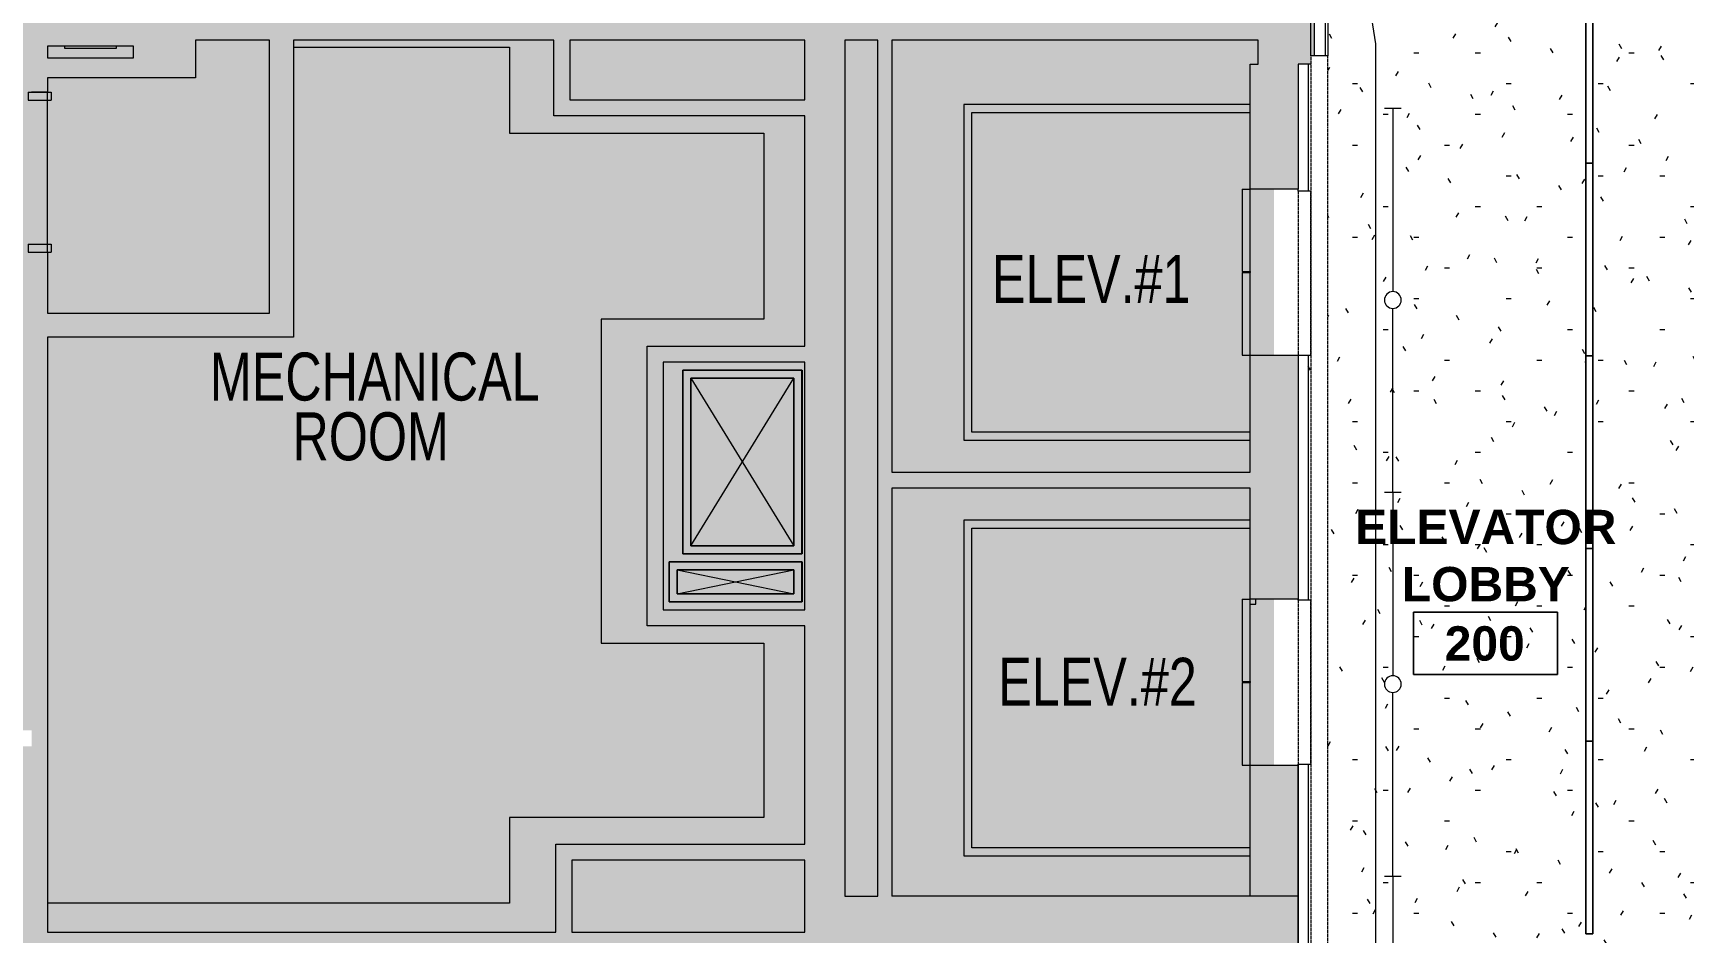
# Model space of a CAD drawing. Header units: inches. Extents: x -24 to 3083, y 122 to 13691.
# Drawn here: x 1367.6 to 1780.2, y 12766.9 to 12991.9 of the extents above; entities that cross this region are included whole.
import ezdxf

# ---------------------------------------------------------------- set-up
doc = ezdxf.new("R2010")
doc.units = ezdxf.units.IN
doc.header["$MEASUREMENT"] = 0
doc.linetypes.add('X2$0$Overhead', pattern=[0.15625, 0.09375, -0.0625])
for name, color, linetype, lineweight in [('X2$0$A-AREA-IDEN', 2, 'Continuous', 9), ('X2$0$A-CLNG', 13, 'Continuous', 13), ('X2$0$A-CLNG-PATT', 13, 'Continuous', 13), ('X2$0$A-DETL', 90, 'Continuous', 13), ('X2$0$A-DETL-GENF', 92, 'Continuous', 9), ('X2$0$A-DETL-MEDM', 33, 'Continuous', 13), ('X2$0$A-DOOR', 31, 'Continuous', 13), ('X2$0$A-DOOR-FRAM', 31, 'Continuous', 20), ('X2$0$A-GENM', 13, 'Continuous', 13), ('X2$0$A-Plmb', 7, 'Continuous', 9), ('X2$0$A-WALL', 113, 'Continuous', 13), ('X2$0$A-WALL-PATT', 111, 'Continuous', 13), ('X2$0$E-LITE-EQPM', 33, 'Continuous', 9), ('X2$0$I-WALL', 2, 'Continuous', 9), ('X2$0$Plaza America BA02$0$17', 7, 'Continuous', 9), ('X2$0$Plaza America BA02$0$51', 7, 'Continuous', 9), ('X2$0$Plaza America BA02$0$9', 7, 'Continuous', 9), ('X2$0$Plaza America_Tower 1_2nd Floor -REVIT_dwg', 8, 'Continuous', 9), ('X2$0$Q-SPCQ', 91, 'Continuous', 9)]:
    doc.layers.add(name, color=color, linetype=linetype, lineweight=lineweight)
doc.styles.add('X2$0$Arial', font='arial.ttf', dxfattribs={"width": 0.75, "height": 12})
doc.styles.add('X2$0$Swis721 Lt BT_B', font='', dxfattribs={"height": 8.583975})
doc.styles.get('X2$0$Swis721 Lt BT_B').set_extended_font_data('Swis721 Lt BT', bold=True)
pattern_1 = [(0, (0, 0), (30.72, 7.68), [1.267, -21.773, 1.267, -21.773, -122.88]), (0, (0, 0), (30.72, 7.68), [-46.08, 1.267, -44.813, 1.267, -21.773, -53.76]), (0, (0, 0), (30.72, 7.68), [-115.2, 1.267, -14.093, 1.267, -37.133]), (120, (11.52, 3.84), (-22.0110751, 22.7643004), [1.267, -21.773, 1.267, -21.773, -122.88]), (120, (11.52, 3.84), (-22.0110751, 22.7643004), [-46.08, 1.267, -44.813, 1.267, -21.773, -53.76]), (120, (11.52, 3.84), (-22.0110751, 22.7643004), [-115.2, 1.267, -14.093, 1.267, -37.133]), (240, (15.36, 19.2), (-8.7089249, -30.4443004), [1.267, -21.773, 1.267, -21.773, -122.88]), (240, (15.36, 19.2), (-8.7089249, -30.4443004), [-46.08, 1.267, -44.813, 1.267, -21.773, -53.76]), (240, (15.36, 19.2), (-8.7089249, -30.4443004), [-115.2, 1.267, -14.093, 1.267, -37.133])]

# ---------------------------------------------------------------- blocks, each defined once
blk = doc.blocks.new('X2$0$Plaza America_Tower 1_2nd Floor -REVIT_dwg-5250115-FIRST FLOOR')
at = {"layer": 'X2$0$A-Plmb', "color": 253, "flags": 128}
blk.add_lwpolyline([(26317.09, 12988.61), (26317.09, 12988.11), (26330.06, 12988.11), (26330.06, 12988.61)], dxfattribs=at)
at = {"layer": 'X2$0$Plaza America BA02$0$17', "color": 253}
for p, q in [((26473.57, 12905.62), (26499.32, 12863.65)), ((26470.19, 12857.65), (26499.32, 12851.66))]:
    blk.add_line(p, q, dxfattribs=at)
at = {"layer": 'X2$0$Plaza America BA02$0$17', "color": 253, "flags": 128}
for points in [[(26501.32, 12907.61), (26471.57, 12907.61), (26471.57, 12861.65), (26501.32, 12861.65)], [(26501.32, 12859.65), (26468.19, 12859.65), (26468.19, 12849.66), (26501.32, 12849.66)]]:
    blk.add_lwpolyline(points, close=True, dxfattribs=at)
for points in [[(26473.57, 12863.65), (26499.32, 12905.62), (26473.57, 12905.62), (26473.57, 12863.65), (26499.32, 12863.65), (26499.32, 12905.62)], [(26470.19, 12851.66), (26499.32, 12857.65), (26470.19, 12857.65), (26470.19, 12851.66), (26499.32, 12851.66), (26499.32, 12857.65)]]:
    blk.add_lwpolyline(points, dxfattribs=at)
at = {"layer": 'X2$0$Plaza America BA02$0$9', "color": 253}
blk.add_line((26543.82, 12788.15), (26543.82, 12828.12), dxfattribs=at)
at = {"layer": 'X2$0$Plaza America BA02$0$9', "color": 253, "flags": 128}
for points in [[(26613.35, 12974), (26541.82, 12974), (26541.82, 12932.03), (26541.82, 12890.07), (26613.35, 12890.07)], [(26543.82, 12892.06), (26543.82, 12932.03), (26543.82, 12972), (26608.81, 12972), (26613.31, 12972), (26613.31, 12953.02)], [(26613.31, 12911.05), (26613.31, 12892.06), (26608.81, 12892.06), (26543.82, 12892.06)], [(26613.35, 12870.08), (26541.82, 12870.08), (26541.82, 12828.12), (26541.82, 12786.15), (26613.35, 12786.15)], [(26543.82, 12828.12), (26543.82, 12868.08), (26608.81, 12868.08), (26613.31, 12868.08), (26613.31, 12849.1)], [(26613.31, 12849.1), (26614.81, 12849.1), (26614.81, 12850.36)], [(26613.31, 12807.13), (26613.31, 12788.15), (26608.81, 12788.15), (26543.82, 12788.15)]]:
    blk.add_lwpolyline(points, dxfattribs=at)
at = {"layer": 'X2$0$Plaza America BA02$0$51', "char_height": 12, "attachment_point": 1, "line_spacing_factor": 0.938532, "style": 'X2$0$Arial'}
for s, insert, width in [('ELEV.#1', (26548.83, 12936.4), 58.5608), ('MECHANICAL', (26353.38, 12911.98), 97.2109), ('ROOM', (26374.02, 12897.04), 46.1166), ('ELEV.#2', (26550.39, 12835.68), 58.5608)]:
    blk.add_mtext(s, dxfattribs=dict(at, insert=insert, width=width))
blk = doc.blocks.new('X2$0$Single Flush - OTJ_SOLIDFLUSH_ALUM-4757540-FIRST FLOOR')
at = {"layer": 'X2$0$A-DOOR-FRAM', "color": 8}
for p, q in [((-20, -2.875), (-20, 2.875)), ((-20, 2.875), (-18, 2.875)), ((-18, -2.875), (-18, 2.875)), ((18.000004, -2.875), (18.000004, 2.875)), ((18.000004, 2.875), (20.000004, 2.875)), ((20.000004, -2.875), (20.000004, 2.875)), ((-20, -2.875), (-18, -2.875)), ((18.000004, -2.875), (20.000004, -2.875))]:
    blk.add_line(p, q, dxfattribs=at)
blk = doc.blocks.new('X2$0$Elevator Door-Center _1_ - 41_-5274521-FIRST FLOOR')
at = {"layer": 'X2$0$Q-SPCQ'}
for p, q in [((-4.03, 8), (-24.65, 8)), ((-24.65, 8), (-24.65, 6)), ((-24.65, 6), (-4.03, 6)), ((-4.03, 8), (-4.03, 6)), ((16.85, 8), (-3.78, 8)), ((-3.78, 8), (-3.78, 6)), ((-3.78, 6), (16.85, 6)), ((16.85, 8), (16.85, 6))]:
    blk.add_line(p, q, dxfattribs=at)
blk = doc.blocks.new('X2$0$Opening-Door - 96_ x 41_-5309854-FIRST FLOOR')
at = {"layer": 'X2$0$A-DETL-GENF', "linetype": 'X2$0$Overhead'}
for p, q in [((20.18, 1.56), (-20.82, 1.56)), ((-20.82, -1.56), (20.18, -1.56))]:
    blk.add_line(p, q, dxfattribs=at)
at = {"layer": 'X2$0$A-DETL-MEDM', "lineweight": 20}
for p, q in [((-20.82, 1.56), (-20.82, -1.56)), ((20.18, -1.56), (20.18, 1.56))]:
    blk.add_line(p, q, dxfattribs=at)
blk = doc.blocks.new('X2$0$Opening-Door - 102 x 245-5279857-FIRST FLOOR')
at = {"layer": 'X2$0$A-DETL-GENF', "linetype": 'X2$0$Overhead'}
for p, q in [((122.18, 2.13), (-122.82, 2.13)), ((-122.82, -2.12), (122.18, -2.12))]:
    blk.add_line(p, q, dxfattribs=at)
at = {"layer": 'X2$0$A-DETL-MEDM', "lineweight": 20}
for p, q in [((-122.82, 2.13), (-122.82, -2.12)), ((122.18, -2.12), (122.18, 2.13))]:
    blk.add_line(p, q, dxfattribs=at)
blk = doc.blocks.new('X2$0$Lighting-Recessed-Axis-Sculpt - SCR-B4-300-80-35-F-4-V5-FIRST FLOOR')
at = {"layer": 'X2$0$A-DETL-GENF'}
for p, q in [((24.085, 0.875), (-24.085, 0.875)), ((-24.085, 0.875), (-24.085, -0.875)), ((-24.085, 0.875), (24.085, 0.875)), ((-24.085, -0.875), (-24.085, 0.875)), ((24.085, -0.875), (24.085, 0.875)), ((24.085, 0.875), (24.085, -0.875)), ((-24.085, -0.875), (24.085, -0.875)), ((24.085, -0.875), (-24.085, -0.875))]:
    blk.add_line(p, q, dxfattribs=at)
blk = doc.blocks.new('X2$0$Strip Lighting Fixtures - 8_ COVE LIGHT-5330250-FIRST FLOOR')
at = {"layer": 'X2$0$A-DETL-GENF'}
for p, q in [((0, 2.09375), (0, -2.09375)), ((96, 2.09375), (96, -2.09375)), ((0, 0), (45.90625, 0)), ((96, 0), (50.09375, 0))]:
    blk.add_line(p, q, dxfattribs=at)
blk.add_circle((48, 0), 2.09375, dxfattribs=at)
blk = doc.blocks.new('X2$0$Strip Lighting Fixtures - 4_ 1 Lamp - 120-5329395-FIRST FLOOR')
at = {"layer": 'X2$0$A-DETL-GENF'}
for p, q in [((0, 2.09375), (0, -2.09375)), ((48, 2.09375), (48, -2.09375)), ((0, 0), (21.90625, 0)), ((48, 0), (26.09375, 0))]:
    blk.add_line(p, q, dxfattribs=at)
blk.add_circle((24, 0), 2.09375, dxfattribs=at)
blk = doc.blocks.new('X2$0$Room Tag - Room Name and Number-3379422-FIRST FLOOR')
at = {"layer": 'X2$0$A-AREA-IDEN'}
for p, q in [((-0.1881, -0.1636), (-0.1881, -0.0018)), ((-0.1881, -0.0018), (0.1869, -0.0018)), ((0.1869, -0.0018), (-0.1881, -0.0018)), ((-0.1881, -0.0018), (-0.1881, -0.1636)), ((0.1869, -0.0018), (0.1869, -0.1636)), ((0.1869, -0.1636), (0.1869, -0.0018)), ((0.1869, -0.1636), (-0.1881, -0.1636)), ((-0.1881, -0.1636), (0.1869, -0.1636))]:
    blk.add_line(p, q, dxfattribs=at)
blk = doc.blocks.new('X2')
at = {"layer": 'X2$0$A-CLNG-PATT'}
h = blk.add_hatch(dxfattribs=at)
h.set_pattern_fill('FP2_82', color=256, style=0, pattern_type=2)
h.set_pattern_definition(pattern_1)
h.paths.add_polyline_path([(26652.4, 12656.14), (26664.34, 12657.91), (26644.73, 12731.12), (26644.73, 12989.17), (26610.87, 13207.49), (26605.32, 13206.66), (26637.35, 13000.11), (26632.73, 12999.39), (26632.75, 12729.45), (26651.94, 12657.85)], flags=0)
h.paths.add_polyline_path([(26750.98, 12670.75), (26762.98, 12672.52), (26762.98, 13000.11), (26758.35, 13000.11), (26758.35, 13229.34), (26750.98, 13228.25), (26750.98, 12671.98)], flags=0)
h.paths.add_polyline_path([(26605.24, 13207.16), (26610.79, 13207.98), (26610.7, 13208.61), (26650.76, 13214.55), (26650.75, 13214.6), (26605.14, 13207.84), (26605.24, 13207.19)], flags=0)
h.paths.add_polyline_path([(26652.12, 13214.75), (26720.74, 13224.92), (26720.73, 13224.97), (26652.11, 13214.8)], flags=0)
h.paths.add_polyline_path([(26722.1, 13225.12), (26750.98, 13229.4), (26750.98, 13228.75), (26758.35, 13229.84), (26758.35, 13230.54), (26722.09, 13225.17)], flags=0)
h = blk.add_hatch(dxfattribs=at)
h.set_pattern_fill('FP2_1', color=256, style=0, pattern_type=2)
h.set_pattern_definition(pattern_1)
h.paths.add_polyline_path([(26664.34, 12657.91), (26750.98, 12670.75), (26750.98, 13228.25), (26610.87, 13207.49), (26644.73, 12989.17), (26644.73, 12731.12), (26664.22, 12658.39)], flags=0)
h.paths.add_polyline_path([(26704.6, 12676.81), (26697.28, 12718.34), (26698.14, 12718.5), (26697.26, 12718.5), (26697.26, 13145.87), (26688.56, 13205.34), (26690.29, 13205.59), (26699.01, 13146.06), (26699.01, 13146.03), (26699.01, 12718.57), (26706.32, 12677.12)], flags=0)
h.paths.add_polyline_path([(26610.79, 13207.98), (26750.98, 13228.75), (26750.98, 13229.4), (26722.1, 13225.12), (26722.13, 13224.92), (26720.77, 13224.72), (26720.74, 13224.92), (26652.12, 13214.75), (26652.15, 13214.55), (26650.78, 13214.35), (26650.76, 13214.55), (26610.7, 13208.61)], flags=0)
at = {"layer": 'X2$0$A-DETL-GENF'}
h = blk.add_hatch(color=9, dxfattribs=at)
h.paths.add_polyline_path([(27246.6, 12643.67), (27286.6, 12643.67), (27286.6, 12644.86), (27288.29, 12644.86), (27288.29, 12862.26), (27198.54, 12862.26), (27198.54, 12644.86), (27246.6, 12644.86)], flags=0)
h.paths.add_polyline_path([(26980.32, 12643.67), (27050.32, 12643.67), (27050.32, 12659.84), (27089.92, 12659.84), (27089.92, 12683.41), (27093.42, 12683.41), (27093.42, 12644.86), (27193.92, 12644.86), (27193.92, 12726.41), (27189.92, 12726.41), (27189.92, 12733.41), (27193.92, 12733.41), (27193.92, 12916.76), (27253.72, 12916.76), (27253.72, 12996.11), (27073.92, 12996.11), (27073.92, 12862.87), (27133.92, 12862.87), (27133.92, 12859.37), (27097.92, 12859.37), (27097.92, 12733.41), (27144.92, 12733.41), (27144.92, 12726.41), (27093.42, 12726.41), (27093.42, 12723.41), (27089.92, 12723.41), (27089.92, 12757.39), (27088.42, 12757.39), (27088.42, 12760.89), (27089.92, 12760.89), (27089.92, 12859.37), (27047.92, 12859.37), (27047.92, 12814.88), (27044.42, 12814.88), (27044.42, 12859.37), (26991.69, 12859.37), (26991.69, 12771.38), (27044.42, 12771.38), (27044.42, 12774.88), (27047.92, 12774.88), (27047.92, 12760.89), (27048.42, 12760.89), (27048.42, 12757.39), (26980.32, 12757.36), (26980.32, 12734.57), (26976.82, 12734.57), (26976.82, 12757.36), (26976.19, 12757.39), (26976.19, 12784.36), (26971.67, 12784.36), (26971.67, 12788.36), (26988.19, 12788.36), (26988.19, 12862.87), (27049.92, 12862.87), (27049.92, 12996.11), (26900.43, 12996.11), (26900.43, 12815.84), (26895.43, 12815.84), (26895.43, 12788.36), (26931.67, 12788.36), (26931.67, 12784.36), (26895.43, 12784.36), (26895.43, 12765.13), (26883.43, 12765.13), (26883.43, 12692.32), (26976.82, 12692.32), (26976.82, 12694.57), (26980.32, 12694.57), (26980.32, 12645.98)], flags=0)
h.paths.add_polyline_path([(27052.32, 12643.67), (27089.92, 12643.67), (27089.92, 12657.84), (27052.32, 12657.84), (27052.32, 12644.86)], flags=0)
h.paths.add_polyline_path([(27293.29, 12644.86), (27295.95, 12644.86), (27295.95, 12862.26), (27292.91, 12862.26), (27292.91, 12644.86)], flags=0)
h.paths.add_polyline_path([(27300.58, 12644.86), (27306.55, 12644.86), (27306.55, 12862.26), (27300.58, 12862.26), (27300.58, 12676.51)], flags=0)
h.paths.add_polyline_path([(26810.83, 12645.98), (26879.93, 12645.98), (26879.93, 12765.13), (26780.35, 12765.13), (26780.35, 12732.42), (26775.35, 12732.42), (26775.35, 12690.92), (26780.35, 12690.92), (26780.35, 12645.98), (26794.69, 12645.98)], flags=0)
h.paths.add_polyline_path([(26883.43, 12645.98), (26976.82, 12645.98), (26976.82, 12656.84), (26883.43, 12656.84), (26883.43, 12646.14)], flags=0)
h.paths.add_polyline_path([(26976.82, 12660.34), (26976.82, 12688.82), (26883.43, 12688.82), (26883.43, 12660.34), (26945.65, 12660.34)], flags=0)
h.paths.add_polyline_path([(27036.44, 12762.39), (27036.44, 12766.38), (26991.69, 12766.38), (26991.69, 12762.39), (27032.56, 12762.39)], flags=0)
h.paths.add_polyline_path([(26098.47, 12767.11), (26110.71, 12767.11), (26110.71, 12996.11), (26095.35, 12996.11), (26095.35, 12767.11)], flags=0)
h.paths.add_polyline_path([(26201.96, 12767.11), (26205.33, 12767.11), (26205.33, 12996.11), (26159.42, 12996.11), (26159.42, 12999.11), (26119.42, 12999.11), (26119.42, 12996.11), (26115.33, 12996.11), (26115.35, 12767.11), (26201.66, 12767.11)], flags=0)
h.paths.add_polyline_path([(26337.27, 12767.11), (26439.82, 12767.11), (26439.82, 12789.09), (26502.07, 12789.09), (26502.07, 12843.66), (26462.69, 12843.66), (26462.69, 12913.61), (26502.07, 12913.61), (26502.07, 12971.12), (26439.32, 12971.12), (26439.32, 12990.11), (26374.31, 12990.11), (26374.31, 12915.83), (26312.85, 12915.83), (26312.85, 12767.11), (26336.02, 12767.11)], flags=0)
h.paths.add_polyline_path([(26243.33, 12767.11), (26308.85, 12767.11), (26308.85, 12813.56), (26233.14, 12813.56), (26233.14, 12767.11), (26241.58, 12767.11)], flags=0)
h.paths.add_polyline_path([(26461.8, 12767.11), (26502.07, 12767.11), (26502.07, 12785.09), (26443.82, 12785.09), (26443.82, 12767.11)], flags=0)
h.paths.add_polyline_path([(26229.64, 12767.11), (26229.64, 12813.56), (26209.96, 12813.56), (26209.96, 12767.11)], flags=0)
h.paths.add_polyline_path([(26780.35, 12775.13), (26881.43, 12775.13), (26881.43, 12878.23), (26780.35, 12878.23), (26780.35, 12849.04), (26775.35, 12849.04), (26775.35, 12807.54), (26780.35, 12807.54), (26780.35, 12794.48)], flags=0)
h.paths.add_polyline_path([(26612.74, 12776.11), (26613.35, 12776.11), (26613.35, 12808.86), (26619.35, 12808.86), (26619.35, 12850.36), (26613.35, 12850.36), (26613.35, 12878.07), (26523.82, 12878.07), (26523.82, 12776.11), (26612.11, 12776.11)], flags=0)
h.paths.add_polyline_path([(26520.32, 12776.11), (26520.32, 12990.11), (26512.07, 12990.11), (26512.07, 12776.11)], flags=0)
h.paths.add_polyline_path([(26211.74, 12817.56), (26308.85, 12817.56), (26308.85, 12937.11), (26312.85, 12937.11), (26312.85, 12921.83), (26368.31, 12921.83), (26368.31, 12990.11), (26349.82, 12990.11), (26349.82, 12980.62), (26312.85, 12980.62), (26312.85, 12977.11), (26308.85, 12977.11), (26308.85, 12996.11), (26291.85, 12996.11), (26291.85, 12999.11), (26251.85, 12999.11), (26251.85, 12996.11), (26209.96, 12996.11), (26209.96, 12817.56)], flags=0)
h.paths.add_polyline_path([(26502.07, 12847.66), (26502.07, 12909.61), (26466.69, 12909.61), (26466.69, 12847.66), (26494.37, 12847.66)], flags=0)
h.paths.add_polyline_path([(27066.92, 12862.87), (27066.92, 12996.11), (27056.92, 12996.11), (27056.92, 12862.87)], flags=0)
h.paths.add_polyline_path([(27198.54, 12866.89), (27270.72, 12866.89), (27270.72, 12996.11), (27261.72, 12996.11), (27261.72, 12912.76), (27198.54, 12912.76), (27198.54, 12885.78)], flags=0)
h.paths.add_polyline_path([(26523.82, 12882.07), (26613.35, 12882.07), (26613.35, 12911.36), (26619.35, 12911.36), (26619.35, 12952.86), (26613.35, 12952.86), (26613.35, 12984.11), (26615.35, 12984.11), (26615.35, 12990.11), (26523.82, 12990.11), (26523.82, 12909.73)], flags=0)
h.paths.add_polyline_path([(26781.82, 12882.23), (26881.43, 12882.23), (26881.43, 12986.11), (26780.35, 12986.11), (26780.35, 12957.77), (26775.35, 12957.77), (26775.35, 12916.27), (26780.35, 12916.27), (26780.35, 12882.23)], flags=0)
h.paths.add_polyline_path([(26443.32, 12975.12), (26502.07, 12975.12), (26502.07, 12990.11), (26443.32, 12990.11)], flags=0)
h.paths.add_polyline_path([(26312.85, 12985.62), (26334.32, 12985.62), (26334.32, 12988.61), (26312.85, 12988.61)], flags=0)
h.paths.add_polyline_path([(26334.32, 12993.61), (26334.32, 12999.11), (26312.85, 12999.11), (26312.85, 12993.61), (26317.02, 12993.61)], flags=0)
at = {"layer": 'X2$0$A-WALL-PATT', "lineweight": 9}
for points in [[(26349.82, 12990.11), (26354.35, 12990.11), (26354.35, 13002.11), (26334.32, 13002.11), (26334.32, 12990.11), (26348.23, 12990.11)], [(26354.35, 12990.11), (26615.35, 12990.11), (26615.35, 13000.11), (26354.35, 13000.11)], [(26628.48, 12984.11), (26628.48, 12986.13), (26629.35, 12986.13), (26629.35, 13000.11), (26615.35, 13000.11), (26615.35, 12984.11), (26627.85, 12984.11)], [(26334.32, 12988.61), (26334.32, 12993.61), (26312.85, 12993.61), (26312.85, 12988.61), (26314.26, 12988.61)], [(26349.82, 12980.62), (26349.82, 12990.11), (26334.32, 12990.11), (26334.32, 12980.62), (26348.23, 12980.62)], [(26368.31, 12915.83), (26374.31, 12915.83), (26374.31, 12990.11), (26368.31, 12990.11), (26368.31, 12921.83)], [(26443.32, 12971.12), (26443.32, 12990.11), (26439.32, 12990.11), (26439.32, 12971.12)], [(26502.07, 12762.11), (26512.07, 12762.11), (26512.07, 12990.11), (26502.07, 12990.11), (26502.07, 12766.97)], [(26520.32, 12776.11), (26523.82, 12776.11), (26523.82, 12990.11), (26520.32, 12990.11), (26520.32, 12794.48)], [(26334.32, 12980.62), (26334.32, 12985.62), (26312.85, 12985.62), (26312.85, 12980.62), (26317.07, 12980.62)], [(26466.69, 12971.12), (26502.07, 12971.12), (26502.07, 12975.12), (26443.32, 12975.12), (26443.32, 12971.12), (26462.69, 12971.12)], [(26368.31, 12915.83), (26368.31, 12921.83), (26312.85, 12921.83), (26312.85, 12915.83), (26354.35, 12915.83)], [(26462.69, 12843.66), (26466.69, 12843.66), (26466.69, 12913.61), (26462.69, 12913.61), (26462.69, 12909.61)], [(26502.07, 12909.61), (26502.07, 12913.61), (26466.69, 12913.61), (26466.69, 12909.61), (26501.55, 12909.61)], [(26613.35, 12878.07), (26613.35, 12882.07), (26523.82, 12882.07), (26523.82, 12878.07), (26611.62, 12878.07)], [(26492.92, 12843.66), (26502.07, 12843.66), (26502.07, 12847.66), (26466.69, 12847.66), (26466.69, 12843.66)], [(26620.25, 12776.11), (26625.35, 12776.11), (26625.35, 12807.23), (26613.35, 12807.23), (26613.35, 12776.11), (26617.51, 12776.11)], [(26443.82, 12767.11), (26443.82, 12789.09), (26439.82, 12789.09), (26439.82, 12767.11)], [(26483.42, 12785.09), (26502.07, 12785.09), (26502.07, 12789.09), (26443.82, 12789.09), (26443.82, 12785.09)], [(26625.35, 12762.11), (26625.35, 12776.11), (26512.07, 12776.11), (26512.07, 12762.11), (26624, 12762.11)], [(26331.77, 12762.11), (26502.07, 12762.11), (26502.07, 12767.11), (26115.35, 12767.11), (26115.35, 12762.11), (26331.14, 12762.11)]]:
    blk.add_hatch(color=7, dxfattribs=at).paths.add_polyline_path(points, flags=0)
h = blk.add_hatch(color=7, dxfattribs=at)
h.paths.add_polyline_path([(26312.85, 12767.11), (26312.85, 12937.11), (26308.85, 12937.11), (26308.85, 12767.11)], flags=0)
h.paths.add_polyline_path([(26312.85, 12977.11), (26312.85, 12996.11), (26308.85, 12996.11), (26308.85, 12977.11)], flags=0)
h = blk.add_hatch(color=7, dxfattribs=at)
h.paths.add_polyline_path([(26613.35, 12909.73), (26625.35, 12909.73), (26625.35, 12911.36), (26613.35, 12911.36)], flags=0)
h.paths.add_polyline_path([(26613.35, 12952.86), (26625.35, 12952.86), (26625.35, 12984.11), (26613.35, 12984.11), (26613.35, 12971.45)], flags=0)
h = blk.add_hatch(dxfattribs=at)
h.set_pattern_fill('FP2_1', color=256, style=0, pattern_type=2)
h.set_pattern_definition(pattern_1)
h.paths.add_polyline_path([(26628.48, 12697.88), (26628.48, 12809.11), (26627.85, 12809.11), (26627.85, 12701.21)], flags=0)
h.paths.add_polyline_path([(26628.48, 12850.11), (26628.48, 12911.36), (26627.85, 12911.36), (26627.85, 12850.11)], flags=0)
h.paths.add_polyline_path([(26627.85, 12952.36), (26628.48, 12952.36), (26628.48, 12984.11), (26627.85, 12984.11), (26627.85, 12952.86)], flags=0)
h = blk.add_hatch(color=7, dxfattribs=at)
h.paths.add_polyline_path([(26625.35, 12807.23), (26625.35, 12808.86), (26613.35, 12808.86), (26613.35, 12807.23)], flags=0)
h.paths.add_polyline_path([(26613.35, 12850.36), (26625.35, 12850.36), (26625.35, 12909.73), (26613.35, 12909.73), (26613.35, 12878.07)], flags=0)
at = {"layer": 'X2$0$A-CLNG'}
for p, q in [((26644.73, 12989.17), (26610.87, 13207.49)), ((26644.73, 12731.12), (26644.73, 12989.17))]:
    blk.add_line(p, q, dxfattribs=at)
at = {"layer": 'X2$0$A-DETL', "lineweight": 9}
for p, q in [((26374.31, 12988.32), (26428.3, 12988.32)), ((26428.3, 12988.32), (26428.3, 12966.83)), ((26428.3, 12966.83), (26491.8, 12966.83)), ((26491.8, 12966.83), (26491.8, 12920.32)), ((26451.17, 12920.32), (26451.17, 12839.37)), ((26491.8, 12920.32), (26451.17, 12920.32)), ((26471.57, 12907.61), (26501.38, 12907.61)), ((26471.57, 12861.65), (26471.57, 12907.61)), ((26473.57, 12905.62), (26499.32, 12863.65)), ((26473.57, 12863.65), (26499.32, 12905.62)), ((26473.57, 12905.62), (26499.32, 12905.62)), ((26473.57, 12863.65), (26473.57, 12905.62)), ((26499.32, 12905.62), (26499.32, 12863.65)), ((26501.38, 12907.61), (26501.38, 12861.65)), ((26501.38, 12861.65), (26471.57, 12861.65)), ((26499.32, 12863.65), (26473.57, 12863.65)), ((26468.19, 12859.65), (26501.38, 12859.65)), ((26468.19, 12849.66), (26468.19, 12859.65)), ((26470.19, 12857.65), (26499.32, 12851.66)), ((26470.19, 12851.66), (26499.32, 12857.65)), ((26470.19, 12857.65), (26499.32, 12857.65)), ((26470.19, 12851.66), (26470.19, 12857.65)), ((26499.32, 12857.65), (26499.32, 12851.66)), ((26501.38, 12859.65), (26501.38, 12849.66)), ((26501.38, 12849.66), (26468.19, 12849.66)), ((26499.32, 12851.66), (26470.19, 12851.66)), ((26451.17, 12839.37), (26491.8, 12839.37)), ((26491.8, 12839.37), (26491.8, 12795.79)), ((26428.3, 12795.79), (26428.3, 12774.31)), ((26491.8, 12795.79), (26428.3, 12795.79)), ((26428.3, 12774.31), (26312.85, 12774.31))]:
    blk.add_line(p, q, dxfattribs=at)
at = {"layer": 'X2$0$A-WALL', "color": 8, "lineweight": 20}
for p, q in [((26629.35, 13000.11), (26629.35, 12986.13)), ((26312.85, 12988.61), (26312.85, 12985.62)), ((26334.32, 12985.62), (26334.32, 12988.61)), ((26368.31, 12990.11), (26349.82, 12990.11)), ((26349.82, 12990.11), (26349.82, 12980.62)), ((26368.31, 12921.83), (26368.31, 12990.11)), ((26374.31, 12990.11), (26374.31, 12915.83)), ((26439.32, 12990.11), (26374.31, 12990.11)), ((26439.32, 12971.12), (26439.32, 12990.11)), ((26443.32, 12990.11), (26443.32, 12975.12)), ((26502.07, 12990.11), (26443.32, 12990.11)), ((26502.07, 12975.12), (26502.07, 12990.11)), ((26512.07, 12990.11), (26512.07, 12776.11)), ((26520.32, 12990.11), (26512.07, 12990.11)), ((26615.35, 12990.11), (26523.82, 12990.11)), ((26615.35, 12984.11), (26615.35, 12990.11)), ((26613.35, 12952.86), (26613.35, 12984.11)), ((26613.35, 12984.11), (26615.35, 12984.11)), ((26625.35, 12984.11), (26625.35, 12952.86)), ((26628.48, 12984.11), (26625.35, 12984.11)), ((26312.85, 12980.62), (26312.85, 12977.11)), ((26349.82, 12980.62), (26334.32, 12980.62)), ((26312.85, 12977.11), (26308.85, 12977.11)), ((26443.32, 12975.12), (26502.07, 12975.12)), ((26502.07, 12971.12), (26439.32, 12971.12)), ((26502.07, 12913.61), (26502.07, 12971.12)), ((26625.35, 12952.86), (26613.35, 12952.86)), ((26308.85, 12937.11), (26312.85, 12937.11)), ((26312.85, 12937.11), (26312.85, 12921.83)), ((26312.85, 12921.83), (26368.31, 12921.83)), ((26312.85, 12915.83), (26312.85, 12767.11)), ((26374.31, 12915.83), (26312.85, 12915.83)), ((26462.69, 12843.66), (26462.69, 12913.61)), ((26462.69, 12913.61), (26502.07, 12913.61)), ((26466.69, 12909.61), (26466.69, 12847.66)), ((26502.07, 12909.61), (26466.69, 12909.61)), ((26502.07, 12847.66), (26502.07, 12909.61)), ((26613.35, 12882.07), (26613.35, 12911.36)), ((26613.35, 12911.36), (26625.35, 12911.36)), ((26625.35, 12911.36), (26625.35, 12850.36)), ((26523.82, 12882.07), (26613.35, 12882.07)), ((26613.35, 12878.07), (26523.82, 12878.07)), ((26613.35, 12850.36), (26613.35, 12878.07)), ((26466.69, 12847.66), (26502.07, 12847.66)), ((26625.35, 12850.36), (26613.35, 12850.36)), ((26502.07, 12843.66), (26462.69, 12843.66)), ((26502.07, 12789.09), (26502.07, 12843.66)), ((26613.35, 12808.86), (26625.35, 12808.86)), ((26613.35, 12776.11), (26613.35, 12808.86)), ((26625.35, 12808.86), (26625.35, 12762.11)), ((26439.82, 12767.11), (26439.82, 12789.09)), ((26439.82, 12789.09), (26502.07, 12789.09)), ((26443.82, 12785.09), (26443.82, 12767.11)), ((26502.07, 12785.09), (26443.82, 12785.09)), ((26502.07, 12767.11), (26502.07, 12785.09)), ((26512.07, 12776.11), (26520.32, 12776.11)), ((26625.35, 12776.11), (26523.82, 12776.11))]:
    blk.add_line(p, q, dxfattribs=at)
at = {"layer": 'X2$0$A-WALL'}
for p, q in [((26632.1, 12999.93), (26632.1, 12986.13)), ((26627.85, 12984.11), (26627.85, 12952.36)), ((26627.85, 12911.36), (26627.85, 12850.11)), ((26627.85, 12809.11), (26627.85, 12701.21))]:
    blk.add_line(p, q, dxfattribs=at)
at = {"layer": 'X2$0$A-WALL', "lineweight": 9}
for p, q in [((26312.85, 12937.11), (26312.85, 12977.11)), ((26613.35, 12932.23), (26613.35, 12931.98)), ((26613.35, 12829.73), (26613.35, 12829.48))]:
    blk.add_line(p, q, dxfattribs=at)
at = {"layer": 'X2$0$I-WALL', "lineweight": 13}
for p, q in [((26628.48, 12986.13), (26628.48, 12998.73)), ((26632.73, 12999.39), (26632.73, 12986.13)), ((26625.35, 12952.36), (26625.35, 12952.86)), ((26625.35, 12850.11), (26625.35, 12850.36)), ((26625.35, 12714.54), (26625.35, 12809.11))]:
    blk.add_line(p, q, dxfattribs=at)
at = {"layer": 'X2$0$I-WALL', "color": 8, "lineweight": 20}
for p, q in [((26334.32, 12988.61), (26312.85, 12988.61)), ((26520.32, 12776.11), (26520.32, 12990.11)), ((26523.82, 12990.11), (26523.82, 12882.07)), ((26312.85, 12985.62), (26334.32, 12985.62)), ((26334.32, 12980.62), (26312.85, 12980.62)), ((26523.82, 12878.07), (26523.82, 12776.11)), ((26312.85, 12767.11), (26439.82, 12767.11)), ((26443.82, 12767.11), (26502.07, 12767.11))]:
    blk.add_line(p, q, dxfattribs=at)
at = {"layer": 'X2$0$A-AREA-IDEN', "xscale": 95.99999999999994, "yscale": 95.99999999999994, "zscale": 95.99999999999994}
blk.add_blockref('X2$0$Room Tag - Room Name and Number-3379422-FIRST FLOOR', (26672.24, 12847.25), dxfattribs=at)
at = {"layer": 'X2$0$A-DOOR', "rotation": 270}
blk.add_blockref('X2$0$Single Flush - OTJ_SOLIDFLUSH_ALUM-4757540-FIRST FLOOR', (26310.85, 12957.11), dxfattribs=at)
at = {"layer": 'X2$0$A-GENM', "lineweight": 9}
for name, p, rotation in [('X2$0$Opening-Door - 102 x 245-5279857-FIRST FLOOR', (26630.6, 12863.31), 270), ('X2$0$Opening-Door - 96_ x 41_-5309854-FIRST FLOOR', (26626.92, 12932.18), 90), ('X2$0$Opening-Door - 96_ x 41_-5309854-FIRST FLOOR', (26626.92, 12829.93), 90)]:
    blk.add_blockref(name, p, dxfattribs=dict(at, rotation=rotation))
at = {"layer": 'X2$0$E-LITE-EQPM', "rotation": 89.99999999999999}
for p in [(26698.14, 12983.43), (26698.14, 12935.26), (26698.14, 12887.09), (26698.14, 12838.92), (26698.14, 12790.75)]:
    blk.add_blockref('X2$0$Lighting-Recessed-Axis-Sculpt - SCR-B4-300-80-35-F-4-V5-FIRST FLOOR', p, dxfattribs=at)
at = {"layer": 'X2$0$E-LITE-EQPM', "extrusion": (0, 0, -1)}
for name, p, rotation in [('X2$0$Strip Lighting Fixtures - 8_ COVE LIGHT-5330250-FIRST FLOOR', (-26649, 12973.11), 269.9999999999999), ('X2$0$Strip Lighting Fixtures - 8_ COVE LIGHT-5330250-FIRST FLOOR', (-26649, 12877.11), 269.9999999999999), ('X2$0$Strip Lighting Fixtures - 4_ 1 Lamp - 120-5329395-FIRST FLOOR', (-26649, 12781.11), 270.0000000000001)]:
    blk.add_blockref(name, p, dxfattribs=dict(at, rotation=rotation))
at = {"layer": 'X2$0$Plaza America_Tower 1_2nd Floor -REVIT_dwg', "color": 253}
blk.add_blockref('X2$0$Plaza America_Tower 1_2nd Floor -REVIT_dwg-5250115-FIRST FLOOR', (0, 0), dxfattribs=at)
at = {"layer": 'X2$0$Q-SPCQ', "rotation": 90}
for p in [(26619.35, 12936.01), (26619.35, 12833.51)]:
    blk.add_blockref('X2$0$Elevator Door-Center _1_ - 41_-5274521-FIRST FLOOR', p, dxfattribs=at)
at = {"layer": 'X2$0$A-AREA-IDEN', "char_height": 8.584, "attachment_point": 2, "line_spacing_factor": 0.998538, "style": 'X2$0$Swis721 Lt BT_B'}
for s, insert, width in [('ELEVATOR\\PLOBBY', (26672.25, 12872.67), 69.984), ('200', (26671.97, 12843.56), 23.004)]:
    blk.add_mtext(s, dxfattribs=dict(at, insert=insert, width=width))

msp = doc.modelspace()

# ---------------------------------------------------------------- block references
at = {"color": 253, "lineweight": 5}
msp.add_blockref('X2', (-24941.6, 0), dxfattribs=at)

doc.saveas('drawing.dxf')
